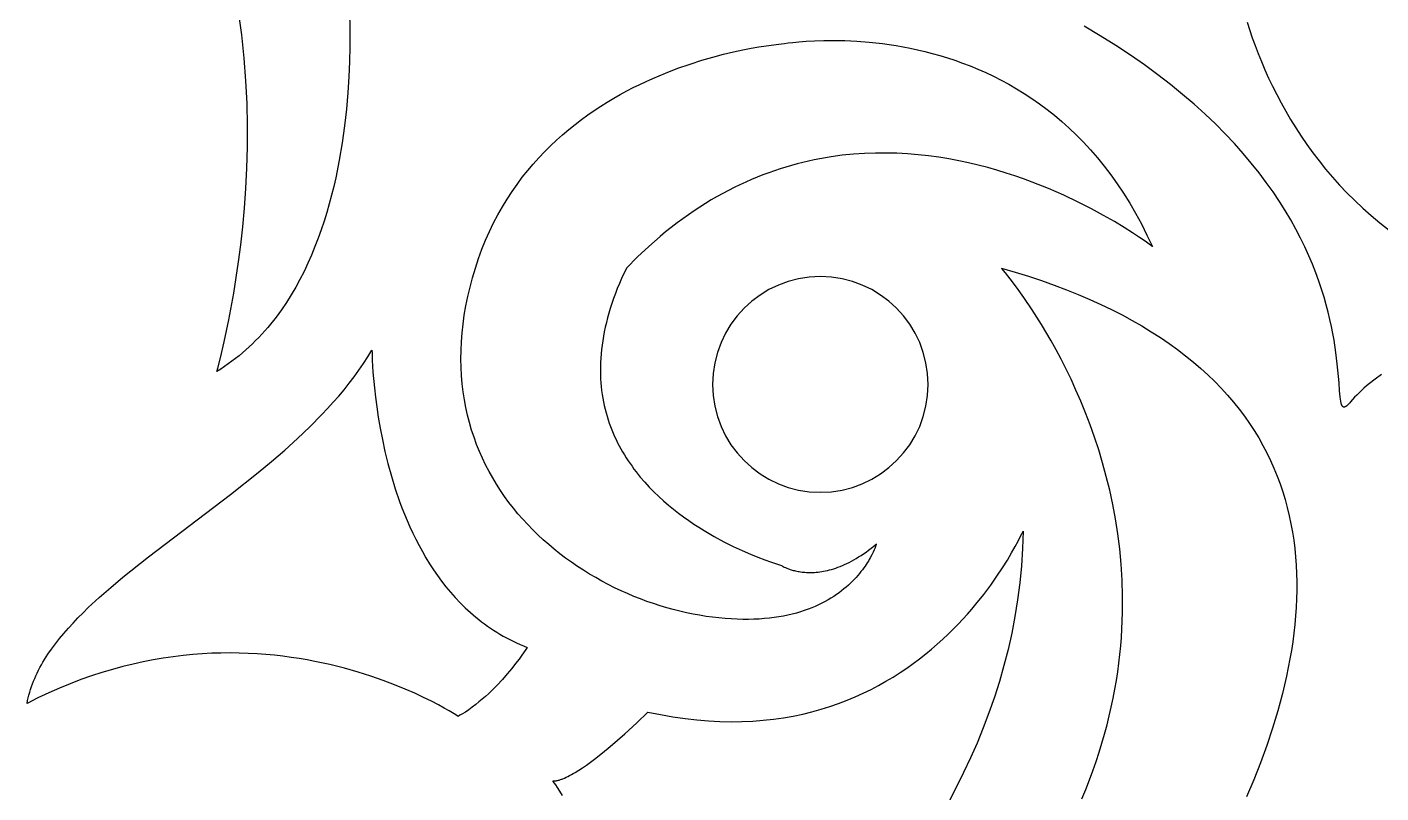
# Model space of a CAD drawing. Extents: x -3008 to 184, y 2842 to 4842.
# Drawn here: x -2462.1 to -2236.8, y 4122.2 to 4249.7 of the extents above; entities that cross this region are included whole.
import ezdxf

# ---------------------------------------------------------------- set-up
doc = ezdxf.new("R2010")
doc.units = 0
doc.layers.add('LAYER_1', color=7, linetype='CONTINUOUS')

msp = doc.modelspace()

# ---------------------------------------------------------------- linework, layer by layer
at = {"layer": 'LAYER_1'}
for points in [[(-2408.45, 4252.85), (-2408.38, 4248.69), (-2408.39, 4246.38), (-2408.45, 4243.94), (-2408.57, 4241.39), (-2408.74, 4238.74), (-2408.98, 4236.01), (-2409.29, 4233.21), (-2409.68, 4230.37), (-2410.17, 4227.48), (-2410.75, 4224.58), (-2411.08, 4223.13), (-2411.44, 4221.68), (-2411.82, 4220.23), (-2412.24, 4218.79), (-2412.68, 4217.35), (-2413.15, 4215.92), (-2413.66, 4214.51), (-2414.2, 4213.11), (-2414.77, 4211.72), (-2415.38, 4210.35), (-2416.02, 4208.99), (-2416.7, 4207.66), (-2417.41, 4206.36), (-2418.17, 4205.07), (-2418.96, 4203.82), (-2419.79, 4202.59), (-2420.22, 4201.98), (-2420.67, 4201.39), (-2421.12, 4200.8), (-2421.58, 4200.23), (-2422.06, 4199.66), (-2422.54, 4199.1), (-2423.04, 4198.54), (-2423.55, 4198), (-2424.07, 4197.47), (-2424.59, 4196.95), (-2425.14, 4196.44), (-2425.69, 4195.93), (-2426.25, 4195.44), (-2426.83, 4194.96), (-2427.42, 4194.49), (-2428.02, 4194.04), (-2428.63, 4193.59), (-2429.25, 4193.16), (-2429.89, 4192.73), (-2430.54, 4192.32), (-2430.38, 4192.9), (-2429.94, 4194.59), (-2429.29, 4197.29), (-2428.52, 4200.91), (-2427.7, 4205.36), (-2426.91, 4210.56), (-2426.55, 4213.4), (-2426.22, 4216.4), (-2425.93, 4219.54), (-2425.7, 4222.81), (-2425.53, 4226.2), (-2425.43, 4229.69), (-2425.42, 4233.28), (-2425.5, 4236.95), (-2425.68, 4240.69), (-2425.96, 4244.5), (-2426.37, 4248.35), (-2426.91, 4252.25)], [(-2236.76, 4191.82), (-2237.79, 4191.07), (-2238.76, 4190.31), (-2239.21, 4189.93), (-2239.66, 4189.55), (-2240.08, 4189.18), (-2240.48, 4188.8), (-2240.86, 4188.42), (-2241.22, 4188.05), (-2241.56, 4187.68), (-2241.87, 4187.3), (-2242.02, 4187.13), (-2242.16, 4186.97), (-2242.22, 4186.9), (-2242.29, 4186.84), (-2242.35, 4186.78), (-2242.41, 4186.72), (-2242.47, 4186.67), (-2242.52, 4186.62), (-2242.58, 4186.58), (-2242.63, 4186.54), (-2242.68, 4186.51), (-2242.73, 4186.48), (-2242.77, 4186.46), (-2242.82, 4186.44), (-2242.86, 4186.42), (-2242.9, 4186.41), (-2242.94, 4186.41), (-2242.98, 4186.41), (-2243.02, 4186.41), (-2243.06, 4186.42), (-2243.09, 4186.43), (-2243.12, 4186.45), (-2243.15, 4186.47), (-2243.18, 4186.49), (-2243.21, 4186.52), (-2243.24, 4186.56), (-2243.27, 4186.6), (-2243.3, 4186.64), (-2243.32, 4186.68), (-2243.34, 4186.74), (-2243.37, 4186.79), (-2243.39, 4186.85), (-2243.41, 4186.91), (-2243.43, 4186.98), (-2243.45, 4187.05), (-2243.47, 4187.13), (-2243.48, 4187.21), (-2243.5, 4187.29), (-2243.53, 4187.47), (-2243.56, 4187.66), (-2243.62, 4188.1), (-2243.72, 4189.14), (-2243.81, 4190.42), (-2244.1, 4193.61), (-2244.32, 4195.5), (-2244.64, 4197.57), (-2244.83, 4198.67), (-2245.05, 4199.8), (-2245.31, 4200.98), (-2245.6, 4202.2), (-2245.93, 4203.44), (-2246.3, 4204.73), (-2246.71, 4206.04), (-2247.16, 4207.39), (-2247.67, 4208.77), (-2248.22, 4210.17), (-2248.83, 4211.6), (-2249.49, 4213.06), (-2250.21, 4214.54), (-2251, 4216.04), (-2251.84, 4217.56), (-2252.75, 4219.1), (-2253.73, 4220.65), (-2254.79, 4222.22), (-2255.91, 4223.81), (-2257.12, 4225.41), (-2258.4, 4227.02), (-2259.77, 4228.63), (-2261.22, 4230.26), (-2262.76, 4231.89), (-2264.38, 4233.53), (-2266.1, 4235.17), (-2267.92, 4236.81), (-2269.84, 4238.46), (-2271.85, 4240.1), (-2273.97, 4241.73), (-2276.19, 4243.37), (-2278.53, 4244.99), (-2280.97, 4246.61), (-2283.53, 4248.22), (-2286.2, 4249.82)], [(-2259.1, 4250.45), (-2258.24, 4247.88), (-2257.76, 4246.57), (-2257.25, 4245.24), (-2256.71, 4243.9), (-2256.13, 4242.54), (-2255.52, 4241.17), (-2254.86, 4239.8), (-2254.17, 4238.42), (-2253.44, 4237.03), (-2252.67, 4235.64), (-2251.86, 4234.25), (-2251, 4232.87), (-2250.1, 4231.48), (-2249.16, 4230.1), (-2248.17, 4228.73), (-2247.13, 4227.37), (-2246.04, 4226.02), (-2244.91, 4224.68), (-2243.72, 4223.36), (-2242.48, 4222.06), (-2241.19, 4220.77), (-2239.85, 4219.51), (-2238.45, 4218.27), (-2236.99, 4217.06), (-2235.48, 4215.87)], [(-2286.59, 4121.23), (-2285.94, 4122.79), (-2285.34, 4124.35), (-2284.76, 4125.89), (-2284.23, 4127.43), (-2283.72, 4128.96), (-2283.25, 4130.49), (-2282.82, 4132), (-2282.41, 4133.51), (-2282.04, 4135.01), (-2281.7, 4136.49), (-2281.39, 4137.97), (-2281.11, 4139.44), (-2280.85, 4140.9), (-2280.63, 4142.36), (-2280.44, 4143.8), (-2280.27, 4145.23), (-2280.13, 4146.65), (-2280.01, 4148.06), (-2279.92, 4149.46), (-2279.82, 4152.22), (-2279.81, 4154.94), (-2279.89, 4157.61), (-2280.05, 4160.24), (-2280.29, 4162.81), (-2280.61, 4165.34), (-2281, 4167.81), (-2281.45, 4170.22), (-2281.96, 4172.58), (-2282.53, 4174.88), (-2283.14, 4177.12), (-2283.8, 4179.3), (-2284.5, 4181.42), (-2285.23, 4183.48), (-2285.99, 4185.47), (-2286.77, 4187.39), (-2287.58, 4189.24), (-2288.4, 4191.03), (-2289.22, 4192.74), (-2290.05, 4194.38), (-2290.88, 4195.94), (-2291.71, 4197.43), (-2293.32, 4200.16), (-2294.85, 4202.58), (-2296.25, 4204.65), (-2297.48, 4206.38), (-2298.52, 4207.75), (-2299.3, 4208.74), (-2299.94, 4209.49), (-2299.98, 4209.54), (-2297.69, 4208.87), (-2295.47, 4208.18), (-2293.31, 4207.46), (-2291.21, 4206.71), (-2289.17, 4205.95), (-2287.2, 4205.15), (-2285.28, 4204.33), (-2283.43, 4203.49), (-2281.64, 4202.63), (-2279.9, 4201.75), (-2278.22, 4200.84), (-2276.6, 4199.91), (-2275.04, 4198.96), (-2273.53, 4197.99), (-2272.07, 4197), (-2270.68, 4195.99), (-2269.33, 4194.96), (-2268.04, 4193.91), (-2266.8, 4192.84), (-2265.62, 4191.76), (-2264.48, 4190.66), (-2263.4, 4189.54), (-2262.36, 4188.4), (-2261.38, 4187.25), (-2260.44, 4186.08), (-2259.56, 4184.9), (-2258.72, 4183.7), (-2257.92, 4182.49), (-2257.17, 4181.27), (-2256.47, 4180.03), (-2255.81, 4178.77), (-2255.2, 4177.51), (-2254.63, 4176.23), (-2254.1, 4174.94), (-2253.62, 4173.64), (-2253.17, 4172.33), (-2252.77, 4171.01), (-2252.41, 4169.67), (-2252.09, 4168.33), (-2251.8, 4166.98), (-2251.55, 4165.62), (-2251.35, 4164.26), (-2251.17, 4162.88), (-2251.04, 4161.5), (-2250.94, 4160.11), (-2250.87, 4158.71), (-2250.84, 4157.31), (-2250.84, 4155.9), (-2250.87, 4154.49), (-2250.94, 4153.07), (-2251.04, 4151.65), (-2251.17, 4150.22), (-2251.33, 4148.79), (-2251.51, 4147.36), (-2251.73, 4145.92), (-2251.98, 4144.49), (-2252.25, 4143.05), (-2252.55, 4141.61), (-2253.23, 4138.72), (-2254.01, 4135.84), (-2254.88, 4132.96), (-2255.84, 4130.09), (-2256.88, 4127.23), (-2258, 4124.39), (-2259.2, 4121.56)], [(-2372.99, 4121.74), (-2373.44, 4122.48), (-2373.83, 4123.08), (-2374.15, 4123.56), (-2374.54, 4124.11), (-2374.59, 4124.18), (-2374.54, 4124.18), (-2374.48, 4124.18), (-2374.43, 4124.18), (-2374.38, 4124.18), (-2374.33, 4124.19), (-2374.27, 4124.19), (-2374.16, 4124.21), (-2374.05, 4124.23), (-2373.94, 4124.25), (-2373.82, 4124.28), (-2373.7, 4124.31), (-2373.58, 4124.34), (-2373.46, 4124.38), (-2373.33, 4124.42), (-2373.2, 4124.46), (-2373.07, 4124.51), (-2372.94, 4124.56), (-2372.67, 4124.67), (-2372.4, 4124.79), (-2372.11, 4124.93), (-2371.83, 4125.08), (-2371.53, 4125.24), (-2371.23, 4125.4), (-2370.93, 4125.58), (-2370.31, 4125.97), (-2369.67, 4126.39), (-2369.02, 4126.84), (-2368.36, 4127.31), (-2367.7, 4127.81), (-2366.38, 4128.84), (-2365.08, 4129.92), (-2362.66, 4132.02), (-2360.67, 4133.86), (-2358.8, 4135.65), (-2356.71, 4135.22), (-2354.65, 4134.86), (-2352.63, 4134.56), (-2350.66, 4134.34), (-2348.72, 4134.18), (-2346.82, 4134.08), (-2344.97, 4134.04), (-2343.15, 4134.07), (-2341.37, 4134.14), (-2339.63, 4134.28), (-2337.93, 4134.47), (-2336.26, 4134.71), (-2334.64, 4134.99), (-2333.05, 4135.33), (-2331.5, 4135.7), (-2329.99, 4136.12), (-2328.51, 4136.59), (-2327.07, 4137.09), (-2325.67, 4137.62), (-2324.3, 4138.19), (-2322.97, 4138.79), (-2321.68, 4139.43), (-2320.42, 4140.09), (-2319.2, 4140.77), (-2318.01, 4141.48), (-2316.85, 4142.22), (-2315.74, 4142.97), (-2314.65, 4143.74), (-2313.6, 4144.52), (-2312.58, 4145.32), (-2311.6, 4146.13), (-2310.65, 4146.95), (-2309.73, 4147.78), (-2308.85, 4148.61), (-2308, 4149.45), (-2307.18, 4150.28), (-2306.39, 4151.12), (-2305.64, 4151.95), (-2304.92, 4152.78), (-2304.22, 4153.6), (-2302.93, 4155.21), (-2301.77, 4156.77), (-2300.72, 4158.26), (-2299.79, 4159.66), (-2298.98, 4160.96), (-2298.28, 4162.14), (-2297.7, 4163.19), (-2297.22, 4164.08), (-2296.86, 4164.8), (-2296.6, 4165.33), (-2296.39, 4165.78), (-2296.48, 4162.87), (-2296.65, 4159.99), (-2296.93, 4157.15), (-2297.29, 4154.33), (-2297.73, 4151.55), (-2298.26, 4148.8), (-2298.87, 4146.08), (-2299.56, 4143.4), (-2300.32, 4140.75), (-2301.15, 4138.13), (-2302.05, 4135.55), (-2303.02, 4133.01), (-2304.04, 4130.5), (-2305.13, 4128.03), (-2306.27, 4125.6), (-2307.46, 4123.2), (-2308.7, 4120.84)]]:
    msp.add_lwpolyline(points, dxfattribs=at)
for points in [[(-2274.87, 4213.13), (-2274.87, 4213.13), (-2274.88, 4213.14), (-2274.91, 4213.16), (-2275.01, 4213.24), (-2275.42, 4213.54), (-2276.09, 4214.02), (-2277.01, 4214.65), (-2278.18, 4215.42), (-2279.57, 4216.3), (-2281.18, 4217.28), (-2283, 4218.32), (-2285.02, 4219.41), (-2287.22, 4220.53), (-2289.61, 4221.66), (-2292.16, 4222.78), (-2294.87, 4223.86), (-2296.28, 4224.38), (-2297.73, 4224.88), (-2299.21, 4225.36), (-2300.72, 4225.82), (-2302.26, 4226.26), (-2303.84, 4226.67), (-2305.44, 4227.05), (-2307.07, 4227.4), (-2308.73, 4227.71), (-2310.41, 4227.98), (-2312.11, 4228.22), (-2313.84, 4228.41), (-2315.59, 4228.55), (-2317.36, 4228.65), (-2319.15, 4228.69), (-2320.95, 4228.68), (-2322.77, 4228.62), (-2324.61, 4228.49), (-2326.46, 4228.31), (-2328.32, 4228.06), (-2330.19, 4227.74), (-2331.13, 4227.56), (-2332.07, 4227.35), (-2333.02, 4227.13), (-2333.96, 4226.89), (-2334.91, 4226.64), (-2335.86, 4226.36), (-2336.81, 4226.07), (-2337.76, 4225.75), (-2338.71, 4225.41), (-2339.66, 4225.06), (-2340.62, 4224.68), (-2341.57, 4224.28), (-2342.53, 4223.86), (-2343.48, 4223.42), (-2344.44, 4222.96), (-2345.39, 4222.48), (-2346.35, 4221.97), (-2347.3, 4221.44), (-2348.26, 4220.88), (-2349.21, 4220.3), (-2350.16, 4219.7), (-2351.11, 4219.08), (-2352.06, 4218.43), (-2353.01, 4217.75), (-2353.96, 4217.05), (-2354.91, 4216.32), (-2355.85, 4215.57), (-2356.79, 4214.79), (-2357.73, 4213.98), (-2358.67, 4213.15), (-2360.54, 4211.4), (-2362.39, 4209.54), (-2363.19, 4207.81), (-2363.55, 4206.96), (-2363.9, 4206.12), (-2364.22, 4205.29), (-2364.52, 4204.46), (-2364.8, 4203.65), (-2365.06, 4202.84), (-2365.3, 4202.04), (-2365.52, 4201.25), (-2365.72, 4200.47), (-2365.9, 4199.7), (-2366.06, 4198.94), (-2366.2, 4198.19), (-2366.32, 4197.44), (-2366.43, 4196.71), (-2366.52, 4195.98), (-2366.59, 4195.26), (-2366.64, 4194.55), (-2366.68, 4193.85), (-2366.7, 4193.15), (-2366.71, 4192.47), (-2366.7, 4191.79), (-2366.67, 4191.12), (-2366.63, 4190.46), (-2366.57, 4189.81), (-2366.5, 4189.17), (-2366.41, 4188.53), (-2366.31, 4187.9), (-2366.19, 4187.29), (-2366.06, 4186.67), (-2365.92, 4186.07), (-2365.77, 4185.48), (-2365.6, 4184.89), (-2365.42, 4184.31), (-2365.23, 4183.74), (-2365.03, 4183.18), (-2364.81, 4182.62), (-2364.59, 4182.07), (-2364.35, 4181.53), (-2364.1, 4181), (-2363.84, 4180.48), (-2363.58, 4179.96), (-2363.3, 4179.45), (-2363.01, 4178.95), (-2362.72, 4178.45), (-2362.41, 4177.97), (-2362.1, 4177.49), (-2361.78, 4177.02), (-2361.45, 4176.55), (-2361.12, 4176.1), (-2360.77, 4175.65), (-2360.07, 4174.77), (-2359.34, 4173.92), (-2358.58, 4173.1), (-2357.81, 4172.31), (-2357.01, 4171.54), (-2356.2, 4170.81), (-2355.38, 4170.1), (-2354.55, 4169.41), (-2353.71, 4168.76), (-2352.86, 4168.13), (-2352.01, 4167.53), (-2351.16, 4166.95), (-2350.31, 4166.4), (-2349.47, 4165.87), (-2348.63, 4165.37), (-2347.8, 4164.89), (-2346.17, 4164.01), (-2344.6, 4163.23), (-2343.12, 4162.53), (-2341.74, 4161.93), (-2340.49, 4161.42), (-2339.37, 4160.99), (-2338.41, 4160.64), (-2337.05, 4160.19), (-2336.57, 4160.04), (-2336.55, 4160.03), (-2336.49, 4160), (-2336.4, 4159.94), (-2336.27, 4159.88), (-2336.11, 4159.79), (-2335.91, 4159.7), (-2335.68, 4159.6), (-2335.41, 4159.5), (-2335.27, 4159.44), (-2335.11, 4159.39), (-2334.95, 4159.34), (-2334.78, 4159.29), (-2334.61, 4159.24), (-2334.42, 4159.19), (-2334.23, 4159.14), (-2334.03, 4159.1), (-2333.82, 4159.06), (-2333.61, 4159.02), (-2333.39, 4158.99), (-2333.16, 4158.95), (-2332.92, 4158.93), (-2332.68, 4158.91), (-2332.43, 4158.89), (-2332.17, 4158.88), (-2331.91, 4158.87), (-2331.64, 4158.87), (-2331.36, 4158.88), (-2331.08, 4158.9), (-2330.79, 4158.92), (-2330.49, 4158.95), (-2330.19, 4158.98), (-2329.88, 4159.03), (-2329.56, 4159.08), (-2329.24, 4159.15), (-2328.91, 4159.22), (-2328.58, 4159.3), (-2328.24, 4159.4), (-2327.89, 4159.5), (-2327.54, 4159.62), (-2327.18, 4159.74), (-2326.82, 4159.88), (-2326.45, 4160.03), (-2326.08, 4160.19), (-2325.7, 4160.37), (-2325.32, 4160.56), (-2324.93, 4160.76), (-2324.54, 4160.98), (-2324.14, 4161.21), (-2323.74, 4161.46), (-2323.33, 4161.72), (-2322.92, 4162), (-2322.5, 4162.29), (-2322.08, 4162.6), (-2321.65, 4162.93), (-2321.22, 4163.27), (-2320.78, 4163.63), (-2320.8, 4163.59), (-2320.84, 4163.46), (-2320.91, 4163.26), (-2321.01, 4162.99), (-2321.15, 4162.65), (-2321.33, 4162.26), (-2321.55, 4161.81), (-2321.82, 4161.32), (-2321.96, 4161.06), (-2322.12, 4160.79), (-2322.3, 4160.51), (-2322.48, 4160.22), (-2322.68, 4159.93), (-2322.89, 4159.63), (-2323.12, 4159.33), (-2323.36, 4159.02), (-2323.61, 4158.7), (-2323.88, 4158.39), (-2324.16, 4158.07), (-2324.46, 4157.74), (-2324.77, 4157.42), (-2325.1, 4157.1), (-2325.44, 4156.78), (-2325.81, 4156.46), (-2326.18, 4156.14), (-2326.58, 4155.82), (-2326.99, 4155.51), (-2327.42, 4155.2), (-2327.87, 4154.9), (-2328.34, 4154.61), (-2328.83, 4154.32), (-2329.33, 4154.03), (-2329.86, 4153.76), (-2330.4, 4153.49), (-2330.96, 4153.24), (-2331.55, 4152.99), (-2332.16, 4152.76), (-2332.78, 4152.54), (-2333.43, 4152.33), (-2334.1, 4152.13), (-2334.79, 4151.95), (-2335.51, 4151.78), (-2336.24, 4151.63), (-2337, 4151.5), (-2337.79, 4151.38), (-2338.59, 4151.28), (-2339.43, 4151.2), (-2340.28, 4151.14), (-2341.16, 4151.1), (-2342.07, 4151.07), (-2343, 4151.08), (-2343.95, 4151.1), (-2344.94, 4151.15), (-2345.95, 4151.22), (-2346.98, 4151.31), (-2348.04, 4151.44), (-2349.12, 4151.58), (-2350.21, 4151.76), (-2351.3, 4151.96), (-2352.39, 4152.18), (-2353.48, 4152.44), (-2354.58, 4152.71), (-2355.68, 4153.02), (-2356.77, 4153.34), (-2357.87, 4153.7), (-2358.96, 4154.08), (-2360.05, 4154.48), (-2361.13, 4154.91), (-2362.21, 4155.37), (-2363.28, 4155.85), (-2364.35, 4156.35), (-2365.41, 4156.88), (-2366.45, 4157.44), (-2367.49, 4158.02), (-2368.52, 4158.62), (-2369.53, 4159.25), (-2370.54, 4159.9), (-2371.52, 4160.58), (-2372.5, 4161.28), (-2373.45, 4162), (-2374.39, 4162.75), (-2375.31, 4163.52), (-2376.22, 4164.32), (-2377.1, 4165.14), (-2377.96, 4165.98), (-2378.8, 4166.85), (-2379.62, 4167.74), (-2380.42, 4168.65), (-2381.18, 4169.59), (-2381.93, 4170.55), (-2382.65, 4171.53), (-2383.33, 4172.54), (-2384, 4173.56), (-2384.63, 4174.61), (-2385.23, 4175.69), (-2385.8, 4176.78), (-2386.33, 4177.9), (-2386.84, 4179.04), (-2387.31, 4180.2), (-2387.74, 4181.39), (-2388.14, 4182.59), (-2388.5, 4183.82), (-2388.82, 4185.07), (-2389.1, 4186.34), (-2389.34, 4187.63), (-2389.55, 4188.95), (-2389.71, 4190.28), (-2389.82, 4191.64), (-2389.89, 4193.02), (-2389.92, 4194.42), (-2389.9, 4195.84), (-2389.84, 4197.28), (-2389.72, 4198.74), (-2389.56, 4200.22), (-2389.35, 4201.72), (-2389.08, 4203.25), (-2388.77, 4204.79), (-2388.4, 4206.35), (-2387.98, 4207.94), (-2387.5, 4209.54), (-2386.97, 4211.13), (-2386.41, 4212.68), (-2385.8, 4214.18), (-2385.15, 4215.64), (-2384.47, 4217.05), (-2383.75, 4218.42), (-2383, 4219.75), (-2382.22, 4221.03), (-2381.41, 4222.28), (-2380.57, 4223.48), (-2379.7, 4224.65), (-2378.8, 4225.77), (-2377.88, 4226.86), (-2376.94, 4227.91), (-2375.98, 4228.92), (-2375, 4229.9), (-2374, 4230.84), (-2372.99, 4231.74), (-2371.96, 4232.62), (-2370.92, 4233.45), (-2369.87, 4234.26), (-2368.8, 4235.03), (-2367.73, 4235.77), (-2366.66, 4236.48), (-2365.57, 4237.16), (-2364.49, 4237.8), (-2363.4, 4238.42), (-2362.31, 4239.02), (-2361.23, 4239.58), (-2360.15, 4240.11), (-2359.07, 4240.62), (-2358, 4241.11), (-2355.88, 4242), (-2353.81, 4242.8), (-2351.79, 4243.5), (-2349.84, 4244.12), (-2347.98, 4244.66), (-2346.21, 4245.13), (-2344.55, 4245.53), (-2343.01, 4245.86), (-2341.6, 4246.13), (-2340.34, 4246.35), (-2338.31, 4246.66), (-2337.02, 4246.81), (-2336.57, 4246.85), (-2336.08, 4246.92), (-2335.49, 4247.01), (-2334.68, 4247.1), (-2333.67, 4247.2), (-2332.47, 4247.3), (-2331.09, 4247.38), (-2329.55, 4247.43), (-2327.85, 4247.44), (-2326.01, 4247.41), (-2324.05, 4247.31), (-2321.96, 4247.15), (-2319.78, 4246.91), (-2318.65, 4246.75), (-2317.5, 4246.57), (-2316.33, 4246.37), (-2315.14, 4246.14), (-2313.93, 4245.88), (-2312.71, 4245.59), (-2311.48, 4245.27), (-2310.23, 4244.92), (-2308.98, 4244.54), (-2307.71, 4244.12), (-2306.44, 4243.67), (-2305.16, 4243.18), (-2303.88, 4242.65), (-2302.59, 4242.08), (-2301.3, 4241.47), (-2300.01, 4240.82), (-2298.73, 4240.13), (-2297.45, 4239.39), (-2296.17, 4238.6), (-2294.9, 4237.77), (-2293.63, 4236.88), (-2292.38, 4235.95), (-2291.14, 4234.97), (-2289.91, 4233.93), (-2288.69, 4232.84), (-2287.49, 4231.69), (-2286.31, 4230.49), (-2285.14, 4229.23), (-2284, 4227.91), (-2282.88, 4226.52), (-2281.78, 4225.08), (-2280.71, 4223.57), (-2279.66, 4222), (-2278.64, 4220.36), (-2277.65, 4218.66), (-2276.69, 4216.89), (-2275.76, 4215.04)], [(-2404.72, 4195.91), (-2404.72, 4195.91), (-2404.72, 4195.91), (-2404.72, 4195.88), (-2404.72, 4195.8), (-2404.71, 4195.47), (-2404.67, 4194.2), (-2404.55, 4192.21), (-2404.31, 4189.59), (-2404.14, 4188.08), (-2403.93, 4186.46), (-2403.67, 4184.72), (-2403.35, 4182.9), (-2402.98, 4181), (-2402.55, 4179.02), (-2402.06, 4177), (-2401.49, 4174.93), (-2400.84, 4172.83), (-2400.12, 4170.72), (-2399.73, 4169.66), (-2399.31, 4168.6), (-2398.87, 4167.54), (-2398.41, 4166.49), (-2397.93, 4165.44), (-2397.42, 4164.4), (-2396.88, 4163.37), (-2396.32, 4162.35), (-2395.74, 4161.33), (-2395.13, 4160.34), (-2394.49, 4159.35), (-2393.82, 4158.39), (-2393.13, 4157.44), (-2392.4, 4156.51), (-2391.65, 4155.6), (-2390.86, 4154.71), (-2390.05, 4153.85), (-2389.2, 4153.01), (-2388.77, 4152.61), (-2388.33, 4152.2), (-2387.87, 4151.81), (-2387.42, 4151.42), (-2386.95, 4151.05), (-2386.47, 4150.68), (-2385.99, 4150.31), (-2385.49, 4149.96), (-2384.99, 4149.61), (-2384.48, 4149.27), (-2383.96, 4148.95), (-2383.44, 4148.63), (-2382.9, 4148.31), (-2382.36, 4148.01), (-2381.8, 4147.72), (-2381.24, 4147.44), (-2380.66, 4147.17), (-2380.08, 4146.91), (-2379.49, 4146.66), (-2378.89, 4146.41), (-2379.12, 4146.07), (-2379.78, 4145.13), (-2380.25, 4144.47), (-2380.82, 4143.73), (-2381.47, 4142.9), (-2382.21, 4142.02), (-2383.02, 4141.09), (-2383.9, 4140.14), (-2384.85, 4139.19), (-2385.34, 4138.71), (-2385.85, 4138.24), (-2386.38, 4137.78), (-2386.91, 4137.33), (-2387.46, 4136.89), (-2388.02, 4136.46), (-2388.59, 4136.05), (-2389.18, 4135.66), (-2389.77, 4135.29), (-2390.07, 4135.11), (-2390.37, 4134.94), (-2390.75, 4135.18), (-2391.86, 4135.85), (-2392.68, 4136.32), (-2393.67, 4136.86), (-2394.82, 4137.45), (-2396.13, 4138.1), (-2397.59, 4138.78), (-2399.2, 4139.48), (-2400.96, 4140.2), (-2402.85, 4140.91), (-2404.88, 4141.62), (-2407.03, 4142.3), (-2409.31, 4142.95), (-2411.71, 4143.55), (-2414.22, 4144.09), (-2415.52, 4144.33), (-2416.84, 4144.55), (-2418.19, 4144.76), (-2419.56, 4144.94), (-2420.96, 4145.1), (-2422.38, 4145.23), (-2423.83, 4145.34), (-2425.3, 4145.42), (-2426.79, 4145.47), (-2428.3, 4145.49), (-2429.84, 4145.48), (-2431.39, 4145.43), (-2432.96, 4145.35), (-2434.55, 4145.23), (-2436.16, 4145.07), (-2437.79, 4144.87), (-2439.44, 4144.63), (-2441.1, 4144.35), (-2442.78, 4144.02), (-2444.47, 4143.65), (-2446.18, 4143.23), (-2447.9, 4142.76), (-2449.64, 4142.25), (-2451.38, 4141.68), (-2453.14, 4141.05), (-2454.92, 4140.37), (-2456.7, 4139.64), (-2458.49, 4138.85), (-2460.29, 4138), (-2462.11, 4137.09), (-2462.01, 4137.56), (-2461.91, 4138.03), (-2461.79, 4138.49), (-2461.67, 4138.96), (-2461.52, 4139.42), (-2461.37, 4139.88), (-2461.21, 4140.34), (-2461.03, 4140.79), (-2460.84, 4141.25), (-2460.64, 4141.7), (-2460.42, 4142.15), (-2460.2, 4142.6), (-2459.97, 4143.05), (-2459.72, 4143.49), (-2459.46, 4143.94), (-2459.2, 4144.38), (-2458.92, 4144.83), (-2458.63, 4145.27), (-2458.03, 4146.14), (-2457.39, 4147.02), (-2456.71, 4147.89), (-2455.99, 4148.75), (-2455.24, 4149.61), (-2454.46, 4150.47), (-2453.64, 4151.32), (-2452.8, 4152.18), (-2451.92, 4153.03), (-2450.1, 4154.72), (-2448.17, 4156.41), (-2446.15, 4158.1), (-2441.91, 4161.48), (-2428.23, 4171.88), (-2423.66, 4175.51), (-2421.42, 4177.37), (-2419.23, 4179.26), (-2417.1, 4181.18), (-2415.03, 4183.15), (-2413.05, 4185.16), (-2412.09, 4186.18), (-2411.15, 4187.21), (-2410.25, 4188.25), (-2409.36, 4189.3), (-2408.51, 4190.37), (-2407.69, 4191.45), (-2406.89, 4192.55), (-2406.13, 4193.66), (-2405.41, 4194.78)]]:
    msp.add_lwpolyline(points, close=True, dxfattribs=at)
at = {"layer": 'LAYER_1', "extrusion": (0, 0, -1)}
msp.add_circle((2330.11, 4190.18), 17.94, dxfattribs=at)

doc.saveas('drawing.dxf')
